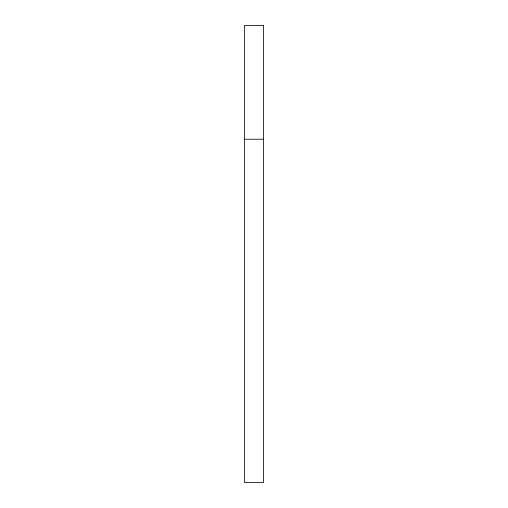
<?xml version="1.0" encoding="UTF-8"?>
<svg xmlns="http://www.w3.org/2000/svg" width="508" height="508" viewBox="0 0 508 508"><rect width="100%" height="100%" fill="white"/><g stroke="black" fill="none" stroke-linecap="round" stroke-linejoin="round"><path stroke-width="0.76" d="M244.513 139.224L263.487 139.224M263.487 25.4L244.513 25.4L244.513 482.6L263.487 482.6L263.487 25.4"/></g></svg>
